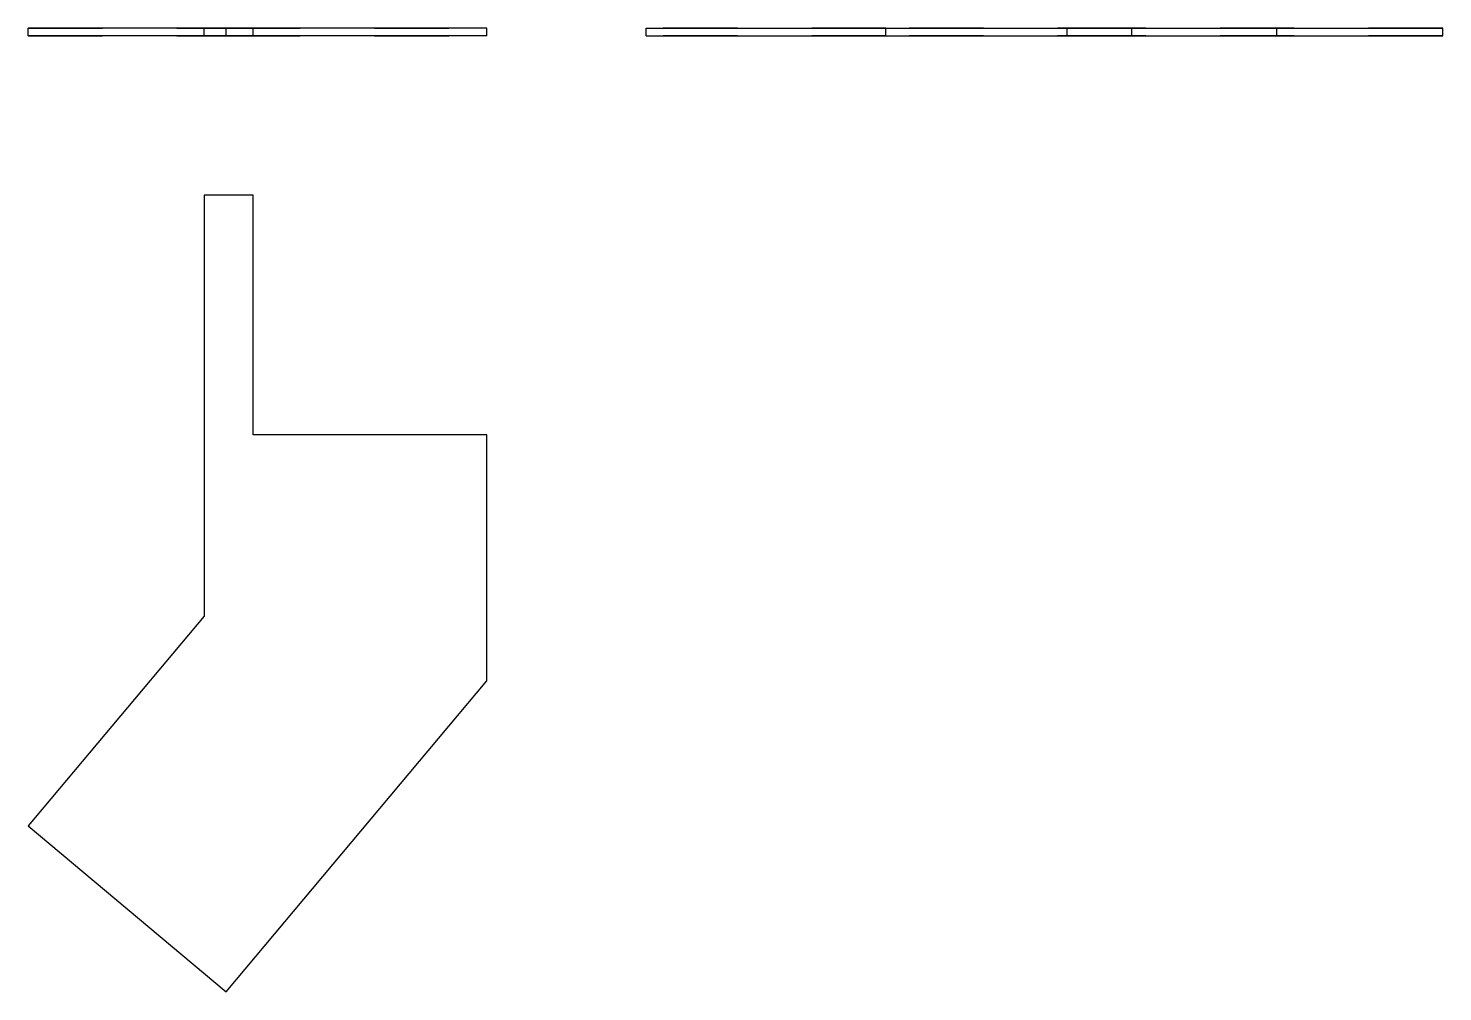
# Model space of a CAD drawing. Extents: x 0 to 1.91, y 0 to 1.3.
import ezdxf

# ---------------------------------------------------------------- set-up
doc = ezdxf.new("R2010")
doc.units = 0
doc.linetypes.add('HIDDEN', pattern=[0.053649, 0.035784, -0.017865])
for name, color, linetype in [('FRONT', 7, 'CONTINUOUS'), ('FRONT_HID', 7, 'HIDDEN'), ('LEFT', 7, 'CONTINUOUS'), ('LEFT_HID', 7, 'HIDDEN'), ('TOP', 7, 'CONTINUOUS')]:
    doc.layers.add(name, color=color, linetype=linetype)

msp = doc.modelspace()

# ---------------------------------------------------------------- linework, layer by layer
at = {"layer": 'FRONT'}
for p, q in [((0, 1.287593), (0, 1.297531)), ((0.236845, 1.297531), (0, 1.297531)), ((0.3031, 1.297531), (0.236845, 1.297531)), ((0.236845, 1.287593), (0.236845, 1.297531)), ((0.617812, 1.297531), (0.3031, 1.297531)), ((0.3031, 1.287593), (0.3031, 1.297531)), ((0.617812, 1.287593), (0.617812, 1.297531)), ((0.236845, 1.287593), (0, 1.287593)), ((0.3031, 1.287593), (0.236845, 1.287593)), ((0.617812, 1.287593), (0.3031, 1.287593))]:
    msp.add_line(p, q, dxfattribs=at)
at = {"layer": 'FRONT_HID', "linetype": 'HIDDEN'}
for p, q in [((0, 1.297531), (0.266461, 1.297531)), ((0.266461, 1.287593), (0.266461, 1.297531)), ((0.266461, 1.297531), (0.617812, 1.297531)), ((0, 1.287593), (0.266461, 1.287593)), ((0.266461, 1.287593), (0.617812, 1.287593))]:
    msp.add_line(p, q, dxfattribs=at)
at = {"layer": 'LEFT'}
for p, q in [((0.832411, 1.287593), (0.832411, 1.297531)), ((0.832411, 1.297531), (1.399557, 1.297531)), ((1.399557, 1.287593), (1.399557, 1.297531)), ((1.399557, 1.297531), (1.681818, 1.297531)), ((1.681818, 1.287593), (1.681818, 1.297531)), ((1.681818, 1.297531), (1.905405, 1.297531)), ((1.905405, 1.287593), (1.905405, 1.297531)), ((0.832411, 1.287593), (1.399557, 1.287593)), ((1.399557, 1.287593), (1.681818, 1.287593)), ((1.681818, 1.287593), (1.905405, 1.287593))]:
    msp.add_line(p, q, dxfattribs=at)
at = {"layer": 'LEFT_HID', "linetype": 'HIDDEN'}
for p, q in [((1.155405, 1.297531), (0.832411, 1.297531)), ((1.486681, 1.297531), (1.155405, 1.297531)), ((1.155405, 1.287593), (1.155405, 1.297531)), ((1.155405, 1.287593), (1.155405, 1.297531)), ((1.905405, 1.297531), (1.486681, 1.297531)), ((1.486681, 1.287593), (1.486681, 1.297531)), ((1.155405, 1.287593), (0.832411, 1.287593)), ((1.486681, 1.287593), (1.155405, 1.287593)), ((1.905405, 1.287593), (1.486681, 1.287593))]:
    msp.add_line(p, q, dxfattribs=at)
at = {"layer": 'TOP'}
for p, q in [((0.3031, 1.072994), (0.236845, 1.072994)), ((0.236845, 1.072994), (0.236845, 0.505847)), ((0.3031, 0.75), (0.3031, 1.072994)), ((0.617812, 0.75), (0.3031, 0.75)), ((0.617812, 0.418724), (0.617812, 0.75)), ((0.236845, 0.505847), (0, 0.223587)), ((0.266461, 0), (0.617812, 0.418724)), ((0, 0.223587), (0.266461, 0))]:
    msp.add_line(p, q, dxfattribs=at)

doc.saveas('drawing.dxf')
